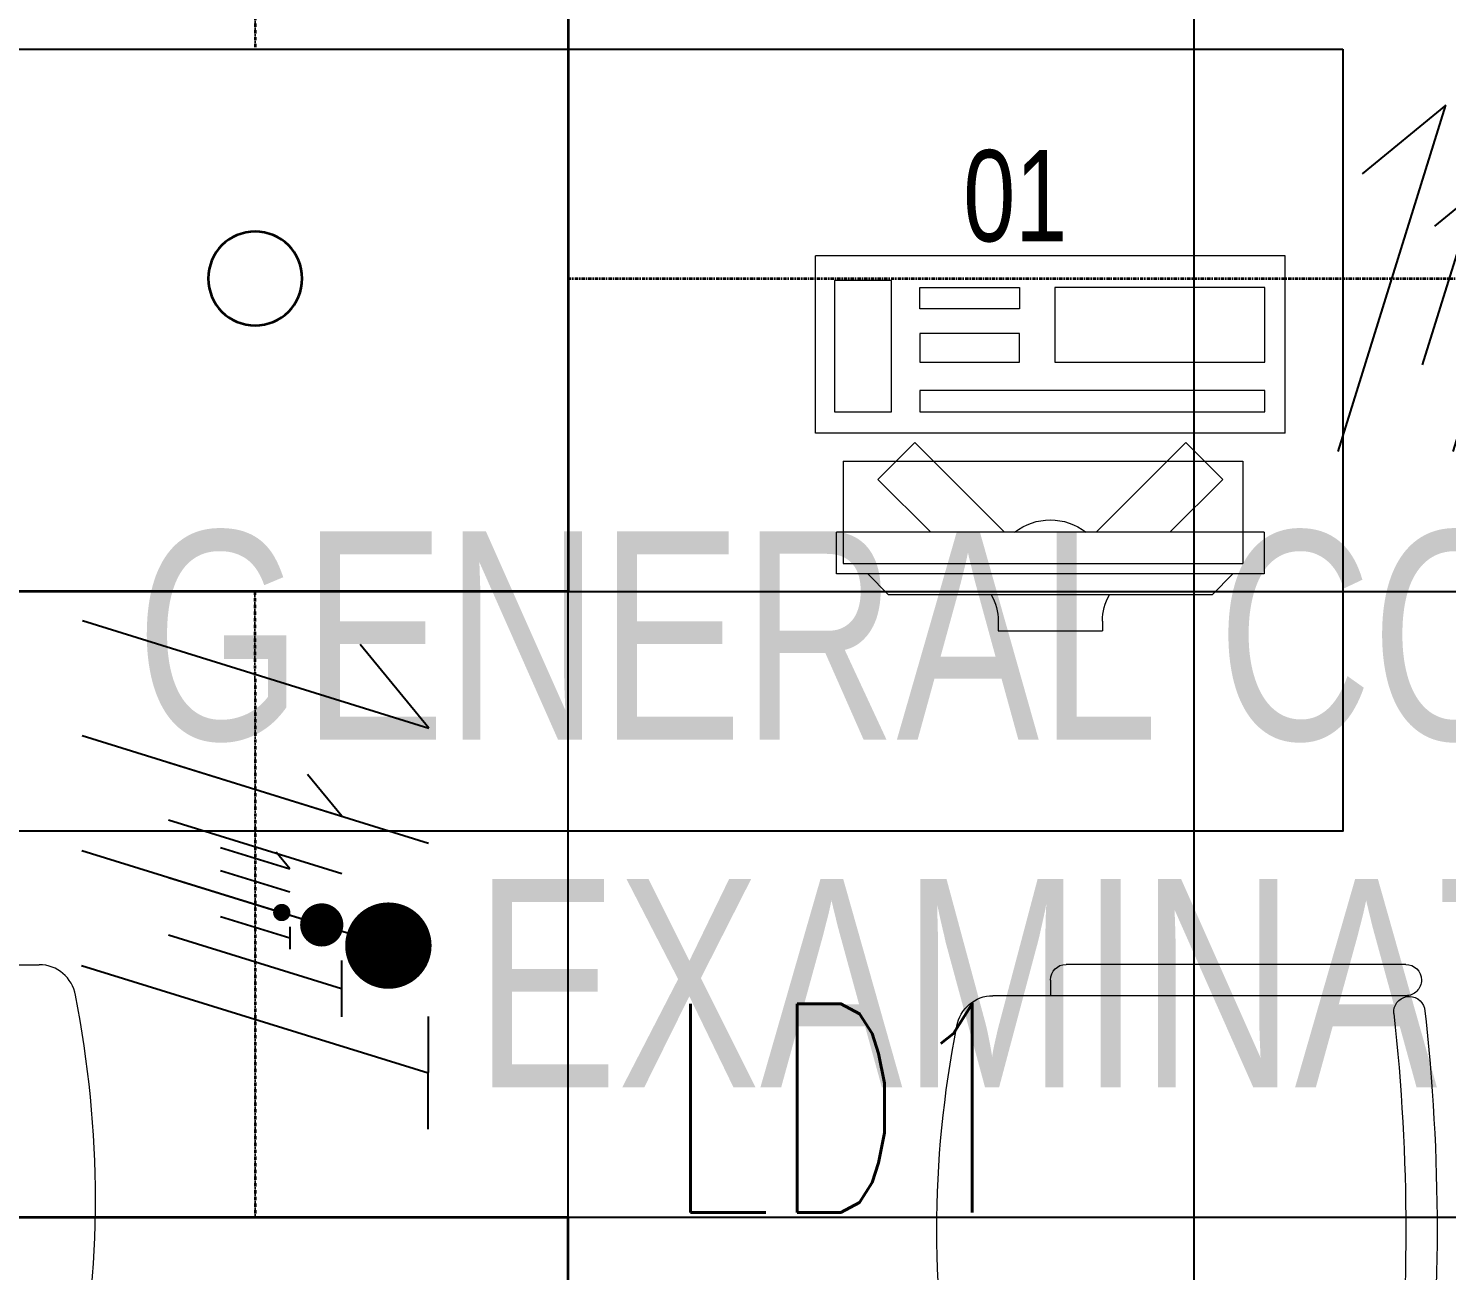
# Model space of a CAD drawing. Extents: x -12260 to 57327, y -29287 to 19916.
# Drawn here: x 36059 to 37418, y 339 to 1530 of the extents above; entities that cross this region are included whole.
import ezdxf
from ezdxf.enums import TextEntityAlignment as Align

# ---------------------------------------------------------------- set-up
doc = ezdxf.new("R2010")
doc.units = 0
doc.header["$LTSCALE"] = 0.25
doc.linetypes.add('DASHDOT', pattern=[25.4, 12.7, -6.35, 0, -6.35])
for name, color, linetype, lineweight in [('01-First Floor$0$72_EGR_BASE_TEXT', 252, 'Continuous', 5), ('01-First Floor$0$72_EGR_EQP_TAG', 142, 'Continuous', 5), ('01-First Floor$0$LOADING', 253, 'Continuous', 5), ('E-LITE-CIRC-NUMB', 6, 'Continuous', 25), ('E-LITE-CLNG', 150, 'Continuous', 35), ('E-LITE-CLNG-CNDT', 6, 'DASHDOT', 35), ('E-LITE-CTRL', 6, 'Continuous', 25), ('E-LITE-IDEN', 6, 'Continuous', 25), ('E-POWR-WIRE', 6, 'Continuous', 25), ('E-POWR-WIRE @ 100', 6, 'Continuous', 25), ('E-POWR-WIRE @ 20', 6, 'Continuous', 25), ('E-POWR-WIRE @ 50', 6, 'Continuous', 25)]:
    doc.layers.add(name, color=color, linetype=linetype, lineweight=lineweight)
doc.layers.add('01-First Floor$0$FALSE CEILING', color=251, linetype='Continuous')
doc.layers.add('01-First Floor$0$TME-NON MEDICAL FURNITURE', color=242, linetype='Continuous')
doc.styles.add('01-First Floor$0$X3G_ENTITY_257CFD', font='swisscl.ttf', dxfattribs={"height": 200})
doc.styles.add('01-First Floor$0$X3G_ENTITY_9EC9', font='swisscl.ttf', dxfattribs={"height": 0.2})
doc.styles.add('DC_SIMPLEX', font='SIMPLEX.shx', dxfattribs={"width": 0.7})

# ---------------------------------------------------------------- blocks, each defined once
blk = doc.blocks.new('01-First Floor$0$GF21016-P')
at = {"layer": '01-First Floor$0$LOADING', "extrusion": (-1.24384e-09, -1.20261e-09, -1)}
for p, q in [((0.0128, 0.0179), (0.0128, 0.4136)), ((0.4628, 0.0179), (0.4628, 0.4136)), ((-0.0022, 0.3585), (0.0128, 0.3585)), ((0.4778, 0.3585), (0.4628, 0.3585)), ((-0.0172, 0.0179), (-0.0172, 0.3435)), ((0.4928, 0.0179), (0.4928, 0.3435)), ((0.4778, 0.0029), (0.4778, 0.0029))]:
    blk.add_line(p, q, dxfattribs=at)
for centre, radius, start, end in [((-0.2378, -0.5362), 1.0036, 78.7568, 101.2432), ((-0.0478, 0.4136), 0.035, 0, 80.6557), ((-0.4278, 0.4136), 0.035, 99.3443, 180), ((0.0022, 0.3435), 0.015, 0, 90), ((-0.4778, 0.3435), 0.015, 90, 180), ((-0.0284, 0.0145), 0.015, 284.3864, 95.5209), ((-0.2378, 1.8928), 1.8749, 263.6341, 276.3659), ((-0.4471, 0.0145), 0.015, 84.4791, 255.6136), ((0.0022, 0.0179), 0.015, 270, 0), ((0.0022, 0.0179), 0.015, 180, 270), ((-0.4778, 0.0179), 0.015, 270, 0), ((-0.4778, 0.0179), 0.015, 180, 270), ((-0.2378, 1.8734), 1.8855, 263.5119, 276.4881)]:
    blk.add_arc(centre, radius, start, end, dxfattribs=at)
blk = doc.blocks.new('01-First Floor$0$ITCWLS1-P')
at = {"layer": '01-First Floor$0$LOADING'}
for p, q in [((-0.17, 0.45), (-0.17, 0)), ((-0.17, 0.45), (0, 0.45)), ((0, 0.45), (0, 0)), ((-0.2651, 0.43, 0), (-0.3051, 0.43, 0)), ((-0.3051, 0.43, 0), (-0.3051, 0.02, 0)), ((-0.2651, 0.43, 0), (-0.2651, 0.02, 0)), ((-0.1496, 0.4305), (-0.1291, 0.4305)), ((-0.1291, 0.4305), (-0.1291, 0.4089)), ((-0.197, 0.4094), (-0.295, 0.4094)), ((-0.295, 0.0264), (-0.295, 0.4094)), ((-0.197, 0.0264), (-0.197, 0.4094)), ((-0.3251, 0.38, 0), (-0.3051, 0.4, 0)), ((-0.3251, 0.38, 0), (-0.3251, 0.07, 0)), ((-0.3503, 0.275), (-0.3596, 0.275)), ((-0.3596, 0.175), (-0.3596, 0.275)), ((-0.3503, 0.175), (-0.3596, 0.175)), ((-0.3251, 0.07, 0), (-0.3051, 0.05, 0)), ((-0.3051, 0.02, 0), (-0.2651, 0.02, 0)), ((-0.197, 0.0264), (-0.295, 0.0264)), ((-0.17, 0), (0, 0))]:
    blk.add_line(p, q, dxfattribs=at)
at = {"layer": '01-First Floor$0$LOADING', "extrusion": (2.48281e-10, 3.18408e-10, -1)}
for p, q in [((-0.2651, 0.3395), (-0.2144, 0.3902)), ((-0.1791, 0.3548), (-0.2144, 0.3902)), ((-0.2651, 0.2688), (-0.1791, 0.3548))]:
    blk.add_line(p, q, dxfattribs=at)
at = {"layer": '01-First Floor$0$LOADING', "extrusion": (2.48281e-10, -3.18408e-10, -1)}
for p, q in [((-0.2651, 0.1812), (-0.1791, 0.0952)), ((-0.2651, 0.1105), (-0.2144, 0.0598)), ((-0.1791, 0.0952), (-0.2144, 0.0598))]:
    blk.add_line(p, q, dxfattribs=at)
at = {"layer": '01-First Floor$0$LOADING'}
for points in [[(-0.1291, 0.4089), (-0.1291, 0.1), (-0.1496, 0.1), (-0.1496, 0.4305)], [(-0.1496, 0.1), (-0.1496, 0.1), (-0.1496, 0.1), (-0.1496, 0.1), (-0.1496, 0.1), (-0.1496, 0.1), (-0.1496, 0.1), (-0.1496, 0.1), (-0.1496, 0.1)], [(-0.1496, 0.1), (-0.1496, 0.1), (-0.1496, 0.1), (-0.1496, 0.1), (-0.1496, 0.1), (-0.1496, 0.1), (-0.1496, 0.1), (-0.1496, 0.1), (-0.1496, 0.1), (-0.1496, 0.1), (-0.1496, 0.1), (-0.1496, 0.1), (-0.1496, 0.1), (-0.1496, 0.1), (-0.1496, 0.1), (-0.1496, 0.1), (-0.1496, 0.1), (-0.1496, 0.1)], [(-0.1496, 0.1), (-0.1496, 0.1), (-0.1496, 0.1), (-0.1496, 0.1), (-0.1496, 0.1), (-0.1496, 0.1), (-0.1496, 0.1), (-0.1496, 0.1), (-0.1496, 0.1), (-0.1496, 0.1)], [(-0.1496, 0.1), (-0.1496, 0.1), (-0.1496, 0.1), (-0.1496, 0.1), (-0.1496, 0.1), (-0.1496, 0.1), (-0.1496, 0.1)], [(-0.1496, 0.1), (-0.1496, 0.1), (-0.1496, 0.1), (-0.1496, 0.1), (-0.1496, 0.1), (-0.1496, 0.1), (-0.1496, 0.1), (-0.1496, 0.1), (-0.1496, 0.1), (-0.1496, 0.1)], [(-0.1496, 0.1), (-0.1496, 0.1), (-0.1496, 0.1), (-0.1496, 0.1), (-0.1496, 0.1), (-0.1496, 0.1), (-0.1496, 0.1), (-0.1496, 0.1), (-0.1496, 0.1), (-0.1496, 0.1), (-0.1496, 0.1), (-0.1496, 0.1), (-0.1496, 0.1), (-0.1496, 0.1), (-0.1496, 0.1)], [(-0.1496, 0.1), (-0.1496, 0.1), (-0.1496, 0.1), (-0.1496, 0.1), (-0.1496, 0.1), (-0.1496, 0.1), (-0.1496, 0.1), (-0.1496, 0.1), (-0.1496, 0.1), (-0.1496, 0.1)], [(-0.1496, 0.1), (-0.1496, 0.1), (-0.1496, 0.1), (-0.1496, 0.1), (-0.1496, 0.1), (-0.1496, 0.1), (-0.1496, 0.1), (-0.1496, 0.1), (-0.1496, 0.1), (-0.1496, 0.1)], [(-0.1496, 0.1), (-0.1496, 0.1), (-0.1496, 0.1), (-0.1496, 0.1), (-0.1496, 0.1), (-0.1496, 0.1), (-0.1496, 0.1), (-0.1496, 0.1), (-0.1496, 0.1), (-0.1496, 0.1), (-0.1496, 0.1), (-0.1496, 0.1), (-0.1496, 0.1), (-0.1496, 0.1), (-0.1496, 0.1), (-0.1496, 0.1), (-0.1496, 0.1), (-0.1496, 0.1), (-0.1496, 0.1), (-0.1496, 0.1), (-0.1496, 0.1), (-0.1496, 0.1), (-0.1496, 0.1), (-0.1496, 0.1), (-0.1496, 0.1), (-0.1496, 0.1), (-0.1496, 0.1), (-0.1496, 0.1), (-0.1496, 0.1), (-0.1496, 0.1), (-0.1496, 0.1), (-0.1496, 0.1), (-0.1496, 0.1), (-0.1496, 0.1), (-0.1496, 0.1), (-0.1496, 0.1), (-0.1496, 0.1), (-0.1496, 0.1), (-0.1496, 0.1), (-0.1496, 0.1), (-0.1496, 0.1), (-0.1496, 0.1), (-0.1496, 0.1), (-0.1496, 0.1), (-0.1496, 0.1), (-0.1496, 0.1), (-0.1496, 0.1), (-0.1496, 0.1), (-0.1496, 0.1), (-0.1496, 0.1), (-0.1496, 0.1), (-0.1496, 0.1), (-0.1496, 0.1), (-0.1496, 0.1)], [(-0.1496, 0.1), (-0.1496, 0.1), (-0.1496, 0.1), (-0.1496, 0.1), (-0.1496, 0.1), (-0.1496, 0.1), (-0.1496, 0.1), (-0.1496, 0.1), (-0.1496, 0.1), (-0.1496, 0.1), (-0.1496, 0.1), (-0.1496, 0.1), (-0.1496, 0.1), (-0.1496, 0.1), (-0.1496, 0.1), (-0.1496, 0.1), (-0.1496, 0.1), (-0.1496, 0.1), (-0.1496, 0.1), (-0.1496, 0.1), (-0.1496, 0.1), (-0.1496, 0.1), (-0.1496, 0.1), (-0.1496, 0.1), (-0.1496, 0.1), (-0.1496, 0.1), (-0.1496, 0.1), (-0.1496, 0.1), (-0.1496, 0.1), (-0.1496, 0.1), (-0.1496, 0.1), (-0.1496, 0.1), (-0.1496, 0.1), (-0.1496, 0.1), (-0.1496, 0.1), (-0.1496, 0.1), (-0.1496, 0.1), (-0.1496, 0.1), (-0.1496, 0.1), (-0.1496, 0.1), (-0.1496, 0.1), (-0.1496, 0.1), (-0.1496, 0.1), (-0.1496, 0.1), (-0.1496, 0.1), (-0.1496, 0.1), (-0.1496, 0.1), (-0.1496, 0.1), (-0.1496, 0.1), (-0.1496, 0.1), (-0.1496, 0.1), (-0.1496, 0.1), (-0.1496, 0.1), (-0.1496, 0.1), (-0.1496, 0.1), (-0.1496, 0.1), (-0.1496, 0.1), (-0.1496, 0.1), (-0.1496, 0.1), (-0.1496, 0.1), (-0.1496, 0.1), (-0.1496, 0.1), (-0.1496, 0.1), (-0.1496, 0.1), (-0.1496, 0.1), (-0.1496, 0.1), (-0.1496, 0.1), (-0.1496, 0.1), (-0.1496, 0.1), (-0.1496, 0.1), (-0.1496, 0.1), (-0.1496, 0.1), (-0.1496, 0.1), (-0.1496, 0.1), (-0.1496, 0.1), (-0.1496, 0.1), (-0.1496, 0.1), (-0.1496, 0.1), (-0.1496, 0.1), (-0.1496, 0.1), (-0.1496, 0.1), (-0.1496, 0.1), (-0.1496, 0.1), (-0.1496, 0.1), (-0.1496, 0.1), (-0.1496, 0.1), (-0.1496, 0.1), (-0.1496, 0.1), (-0.1496, 0.1)], [(-0.1496, 0.1), (-0.1496, 0.1), (-0.1496, 0.1), (-0.1496, 0.1), (-0.1496, 0.1), (-0.1496, 0.1), (-0.1496, 0.1), (-0.1496, 0.1), (-0.1496, 0.1), (-0.1496, 0.1), (-0.1496, 0.1), (-0.1496, 0.1)], [(-0.1496, 0.1), (-0.1496, 0.1), (-0.1496, 0.1), (-0.1496, 0.1), (-0.1496, 0.1), (-0.1496, 0.1), (-0.1496, 0.1)], [(-0.1496, 0.1), (-0.1496, 0.1), (-0.1496, 0.1), (-0.1496, 0.1), (-0.1496, 0.1), (-0.1496, 0.1), (-0.1496, 0.1), (-0.1496, 0.1), (-0.1496, 0.1), (-0.1496, 0.1), (-0.1496, 0.1), (-0.1496, 0.1), (-0.1496, 0.1), (-0.1496, 0.1), (-0.1496, 0.1), (-0.1496, 0.1), (-0.1496, 0.1)], [(-0.1496, 0.1), (-0.1496, 0.1), (-0.1496, 0.1), (-0.1496, 0.1), (-0.1496, 0.1), (-0.1496, 0.1), (-0.1496, 0.1), (-0.1496, 0.1), (-0.1496, 0.1), (-0.1496, 0.1), (-0.1496, 0.1), (-0.1496, 0.1), (-0.1496, 0.1), (-0.1496, 0.1), (-0.1496, 0.1), (-0.1496, 0.1), (-0.1496, 0.1), (-0.1496, 0.1), (-0.1496, 0.1), (-0.1496, 0.1), (-0.1496, 0.1), (-0.1496, 0.1), (-0.1496, 0.1), (-0.1496, 0.1), (-0.1496, 0.1), (-0.1496, 0.1), (-0.1496, 0.1), (-0.1496, 0.1), (-0.1496, 0.1), (-0.1496, 0.1), (-0.1496, 0.1), (-0.1496, 0.1), (-0.1496, 0.1), (-0.1496, 0.1), (-0.1496, 0.1), (-0.1496, 0.1), (-0.1496, 0.1), (-0.1496, 0.1), (-0.1496, 0.1), (-0.1496, 0.1), (-0.1496, 0.1), (-0.1496, 0.1), (-0.1496, 0.1), (-0.1496, 0.1), (-0.1496, 0.1), (-0.1496, 0.1), (-0.1496, 0.1), (-0.1496, 0.1), (-0.1496, 0.1), (-0.1496, 0.1), (-0.1496, 0.1), (-0.1496, 0.1), (-0.1496, 0.1), (-0.1496, 0.1), (-0.1496, 0.1), (-0.1496, 0.1), (-0.1496, 0.1), (-0.1496, 0.1), (-0.1496, 0.1), (-0.1496, 0.1), (-0.1496, 0.1), (-0.1496, 0.1), (-0.1496, 0.1), (-0.1496, 0.1), (-0.1496, 0.1), (-0.1496, 0.1), (-0.1496, 0.1), (-0.1496, 0.1), (-0.1496, 0.1), (-0.1496, 0.1), (-0.1496, 0.1), (-0.1496, 0.1), (-0.1496, 0.1), (-0.1496, 0.1), (-0.1496, 0.1), (-0.1496, 0.1), (-0.1496, 0.1), (-0.1496, 0.1), (-0.1496, 0.1), (-0.1496, 0.1), (-0.1496, 0.1), (-0.1496, 0.1), (-0.1496, 0.1), (-0.1496, 0.1), (-0.1496, 0.1), (-0.1496, 0.1), (-0.1496, 0.1), (-0.1496, 0.1), (-0.1496, 0.1), (-0.1496, 0.1), (-0.1496, 0.1), (-0.1496, 0.1), (-0.1496, 0.1), (-0.1496, 0.1), (-0.1496, 0.1), (-0.1496, 0.1), (-0.1496, 0.1), (-0.1496, 0.1), (-0.1496, 0.1), (-0.1496, 0.1), (-0.1496, 0.1), (-0.1496, 0.1), (-0.1496, 0.1), (-0.1496, 0.1), (-0.1496, 0.1), (-0.1496, 0.1), (-0.1496, 0.1), (-0.1496, 0.1), (-0.1496, 0.1), (-0.1496, 0.1), (-0.1496, 0.1)], [(-0.1496, 0.1), (-0.1496, 0.1), (-0.1496, 0.1), (-0.1496, 0.1), (-0.1496, 0.1), (-0.1496, 0.1), (-0.1496, 0.1), (-0.1496, 0.1)]]:
    blk.add_lwpolyline(points, dxfattribs=at)
for points in [[(-0.1019, 0.4305), (-0.0304, 0.4305), (-0.0304, 0.2294), (-0.1019, 0.2294)], [(-0.1019, 0.1954), (-0.0747, 0.1954), (-0.0747, 0.1), (-0.1019, 0.1)], [(-0.0304, 0.1954), (-0.0508, 0.1954), (-0.0508, 0.1), (-0.0304, 0.1)], [(-0.1496, 0.1), (-0.1496, 0.1), (-0.1496, 0.1), (-0.1496, 0.1), (-0.1496, 0.1), (-0.1496, 0.1), (-0.1496, 0.1), (-0.1496, 0.1), (-0.1496, 0.1), (-0.1496, 0.1), (-0.1496, 0.1), (-0.1496, 0.1), (-0.1496, 0.1), (-0.1496, 0.1), (-0.1496, 0.1), (-0.1496, 0.1), (-0.1496, 0.1), (-0.1496, 0.1), (-0.1496, 0.1), (-0.1496, 0.1), (-0.1496, 0.1), (-0.1496, 0.1), (-0.1496, 0.1), (-0.1496, 0.1), (-0.1496, 0.1), (-0.1496, 0.1), (-0.1496, 0.1), (-0.1496, 0.1), (-0.1496, 0.1), (-0.1496, 0.1), (-0.1496, 0.1), (-0.1496, 0.1), (-0.1496, 0.1), (-0.1496, 0.1), (-0.1496, 0.1), (-0.1496, 0.1), (-0.1496, 0.1), (-0.1496, 0.1), (-0.1496, 0.1), (-0.1496, 0.1), (-0.1496, 0.1), (-0.1496, 0.1), (-0.1496, 0.1), (-0.1496, 0.1), (-0.1496, 0.1), (-0.1496, 0.1), (-0.1496, 0.1), (-0.1496, 0.1), (-0.1496, 0.1), (-0.1496, 0.1), (-0.1496, 0.1), (-0.1496, 0.1), (-0.1496, 0.1), (-0.1496, 0.1), (-0.1496, 0.1), (-0.1496, 0.1), (-0.1496, 0.1), (-0.1496, 0.1), (-0.1496, 0.1), (-0.1496, 0.1), (-0.1496, 0.1), (-0.1496, 0.1), (-0.1496, 0.1), (-0.1496, 0.1), (-0.1496, 0.1), (-0.1496, 0.1), (-0.1496, 0.1), (-0.1496, 0.1), (-0.1496, 0.1), (-0.1496, 0.1), (-0.1496, 0.1), (-0.1496, 0.1), (-0.1496, 0.1), (-0.1496, 0.1), (-0.1496, 0.1), (-0.1496, 0.1), (-0.1496, 0.1), (-0.1496, 0.1), (-0.1496, 0.1), (-0.1496, 0.1), (-0.1496, 0.1), (-0.1496, 0.1), (-0.1496, 0.1), (-0.1496, 0.1), (-0.1496, 0.1), (-0.1496, 0.1), (-0.1496, 0.1), (-0.1496, 0.1), (-0.1496, 0.1), (-0.1496, 0.1), (-0.1496, 0.1), (-0.1496, 0.1), (-0.1496, 0.1), (-0.1496, 0.1), (-0.1496, 0.1), (-0.1496, 0.1), (-0.1496, 0.1), (-0.1496, 0.1), (-0.1496, 0.1), (-0.1496, 0.1), (-0.1496, 0.1), (-0.1496, 0.1), (-0.1496, 0.1), (-0.1496, 0.1), (-0.1496, 0.1), (-0.1496, 0.1), (-0.1496, 0.1), (-0.1496, 0.1), (-0.1496, 0.1), (-0.1496, 0.1), (-0.1496, 0.1), (-0.1496, 0.1), (-0.1496, 0.1), (-0.1496, 0.1), (-0.1496, 0.1), (-0.1496, 0.1), (-0.1496, 0.1), (-0.1496, 0.1), (-0.1496, 0.1), (-0.1496, 0.1), (-0.1496, 0.1), (-0.1496, 0.1), (-0.1496, 0.1), (-0.1496, 0.1), (-0.1496, 0.1), (-0.1496, 0.1), (-0.1496, 0.1), (-0.1496, 0.1), (-0.1496, 0.1), (-0.1496, 0.1), (-0.1496, 0.1), (-0.1496, 0.1), (-0.1496, 0.1), (-0.1496, 0.1), (-0.1496, 0.1), (-0.1496, 0.1), (-0.1496, 0.1), (-0.1496, 0.1), (-0.1496, 0.1), (-0.1496, 0.1), (-0.1496, 0.1), (-0.1496, 0.1), (-0.1496, 0.1), (-0.1496, 0.1), (-0.1496, 0.1), (-0.1496, 0.1), (-0.1496, 0.1), (-0.1496, 0.1), (-0.1496, 0.1), (-0.1496, 0.1), (-0.1496, 0.1), (-0.1496, 0.1), (-0.1496, 0.1), (-0.1496, 0.1), (-0.1496, 0.1), (-0.1496, 0.1), (-0.1496, 0.1), (-0.1496, 0.1), (-0.1496, 0.1), (-0.1496, 0.1), (-0.1496, 0.1), (-0.1496, 0.1), (-0.1496, 0.1), (-0.1496, 0.1), (-0.1496, 0.1), (-0.1496, 0.1), (-0.1496, 0.1), (-0.1496, 0.1), (-0.1496, 0.1), (-0.1496, 0.1), (-0.1496, 0.1), (-0.1496, 0.1), (-0.1496, 0.1), (-0.1496, 0.1), (-0.1496, 0.1), (-0.1496, 0.1), (-0.1496, 0.1), (-0.1496, 0.1), (-0.1496, 0.1), (-0.1496, 0.1), (-0.1496, 0.1), (-0.1496, 0.1), (-0.1496, 0.1), (-0.1496, 0.1), (-0.1496, 0.1), (-0.1496, 0.1), (-0.1496, 0.1), (-0.1496, 0.1), (-0.1496, 0.1), (-0.1496, 0.1), (-0.1496, 0.1), (-0.1496, 0.1), (-0.1496, 0.1), (-0.1496, 0.1), (-0.1496, 0.1), (-0.1496, 0.1), (-0.1496, 0.1), (-0.1496, 0.1), (-0.1496, 0.1), (-0.1496, 0.1), (-0.1496, 0.1), (-0.1496, 0.1), (-0.1496, 0.1), (-0.1496, 0.1), (-0.1496, 0.1), (-0.1496, 0.1), (-0.1496, 0.1), (-0.1496, 0.1), (-0.1496, 0.1), (-0.1496, 0.1), (-0.1496, 0.1), (-0.1496, 0.1), (-0.1496, 0.1), (-0.1496, 0.1), (-0.1496, 0.1), (-0.1496, 0.1), (-0.1496, 0.1), (-0.1496, 0.1), (-0.1496, 0.1), (-0.1496, 0.1), (-0.1496, 0.1), (-0.1496, 0.1), (-0.1496, 0.1), (-0.1496, 0.1), (-0.1496, 0.1), (-0.1496, 0.1), (-0.1496, 0.1), (-0.1496, 0.1), (-0.1496, 0.1), (-0.1496, 0.1), (-0.1496, 0.1), (-0.1496, 0.1), (-0.1496, 0.1), (-0.1496, 0.1), (-0.1496, 0.1), (-0.1496, 0.1), (-0.1496, 0.1), (-0.1496, 0.1), (-0.1496, 0.1), (-0.1496, 0.1), (-0.1496, 0.1), (-0.1496, 0.1), (-0.1496, 0.1), (-0.1496, 0.1), (-0.1496, 0.1), (-0.1496, 0.1), (-0.1496, 0.1), (-0.1496, 0.1), (-0.1496, 0.1), (-0.1496, 0.1), (-0.1496, 0.1), (-0.1496, 0.1), (-0.1496, 0.1), (-0.1496, 0.1), (-0.1496, 0.1), (-0.1496, 0.1), (-0.1496, 0.1), (-0.1496, 0.1), (-0.1496, 0.1), (-0.1496, 0.1), (-0.1496, 0.1), (-0.1496, 0.1), (-0.1496, 0.1), (-0.1496, 0.1), (-0.1496, 0.1), (-0.1496, 0.1), (-0.1496, 0.1), (-0.1496, 0.1), (-0.1496, 0.1), (-0.1496, 0.1), (-0.1496, 0.1), (-0.1496, 0.1), (-0.1496, 0.1), (-0.1496, 0.1), (-0.1496, 0.1), (-0.1496, 0.1), (-0.1496, 0.1)], [(-0.1496, 0.1), (-0.1496, 0.1), (-0.1496, 0.1), (-0.1496, 0.1), (-0.1496, 0.1), (-0.1496, 0.1), (-0.1496, 0.1), (-0.1496, 0.1), (-0.1496, 0.1), (-0.1496, 0.1), (-0.1496, 0.1), (-0.1496, 0.1), (-0.1496, 0.1), (-0.1496, 0.1), (-0.1496, 0.1), (-0.1496, 0.1), (-0.1496, 0.1), (-0.1496, 0.1), (-0.1496, 0.1), (-0.1496, 0.1), (-0.1496, 0.1), (-0.1496, 0.1), (-0.1496, 0.1), (-0.1496, 0.1), (-0.1496, 0.1), (-0.1496, 0.1), (-0.1496, 0.1), (-0.1496, 0.1), (-0.1496, 0.1), (-0.1496, 0.1), (-0.1496, 0.1), (-0.1496, 0.1), (-0.1496, 0.1), (-0.1496, 0.1), (-0.1496, 0.1), (-0.1496, 0.1), (-0.1496, 0.1), (-0.1496, 0.1), (-0.1496, 0.1), (-0.1496, 0.1), (-0.1496, 0.1), (-0.1496, 0.1), (-0.1496, 0.1), (-0.1496, 0.1), (-0.1496, 0.1), (-0.1496, 0.1), (-0.1496, 0.1), (-0.1496, 0.1), (-0.1496, 0.1), (-0.1496, 0.1), (-0.1496, 0.1), (-0.1496, 0.1), (-0.1496, 0.1), (-0.1496, 0.1), (-0.1496, 0.1), (-0.1496, 0.1), (-0.1496, 0.1), (-0.1496, 0.1), (-0.1496, 0.1), (-0.1496, 0.1), (-0.1496, 0.1), (-0.1496, 0.1), (-0.1496, 0.1), (-0.1496, 0.1), (-0.1496, 0.1), (-0.1496, 0.1), (-0.1496, 0.1), (-0.1496, 0.1), (-0.1496, 0.1), (-0.1496, 0.1), (-0.1496, 0.1), (-0.1496, 0.1), (-0.1496, 0.1), (-0.1496, 0.1), (-0.1496, 0.1), (-0.1496, 0.1), (-0.1496, 0.1), (-0.1496, 0.1), (-0.1496, 0.1), (-0.1496, 0.1), (-0.1496, 0.1), (-0.1496, 0.1), (-0.1496, 0.1), (-0.1496, 0.1), (-0.1496, 0.1), (-0.1496, 0.1), (-0.1496, 0.1), (-0.1496, 0.1), (-0.1496, 0.1), (-0.1496, 0.1), (-0.1496, 0.1), (-0.1496, 0.1), (-0.1496, 0.1), (-0.1496, 0.1), (-0.1496, 0.1), (-0.1496, 0.1), (-0.1496, 0.1), (-0.1496, 0.1), (-0.1496, 0.1), (-0.1496, 0.1), (-0.1496, 0.1), (-0.1496, 0.1), (-0.1496, 0.1), (-0.1496, 0.1), (-0.1496, 0.1), (-0.1496, 0.1), (-0.1496, 0.1), (-0.1496, 0.1), (-0.1496, 0.1), (-0.1496, 0.1), (-0.1496, 0.1), (-0.1496, 0.1), (-0.1496, 0.1), (-0.1496, 0.1), (-0.1496, 0.1), (-0.1496, 0.1), (-0.1496, 0.1), (-0.1496, 0.1), (-0.1496, 0.1), (-0.1496, 0.1), (-0.1496, 0.1), (-0.1496, 0.1), (-0.1496, 0.1), (-0.1496, 0.1), (-0.1496, 0.1), (-0.1496, 0.1), (-0.1496, 0.1), (-0.1496, 0.1), (-0.1496, 0.1), (-0.1496, 0.1), (-0.1496, 0.1), (-0.1496, 0.1), (-0.1496, 0.1), (-0.1496, 0.1), (-0.1496, 0.1), (-0.1496, 0.1), (-0.1496, 0.1), (-0.1496, 0.1), (-0.1496, 0.1), (-0.1496, 0.1), (-0.1496, 0.1), (-0.1496, 0.1), (-0.1496, 0.1), (-0.1496, 0.1), (-0.1496, 0.1), (-0.1496, 0.1), (-0.1496, 0.1), (-0.1496, 0.1), (-0.1496, 0.1), (-0.1496, 0.1), (-0.1496, 0.1), (-0.1496, 0.1), (-0.1496, 0.1), (-0.1496, 0.1), (-0.1496, 0.1), (-0.1496, 0.1), (-0.1496, 0.1), (-0.1496, 0.1), (-0.1496, 0.1), (-0.1496, 0.1), (-0.1496, 0.1), (-0.1496, 0.1), (-0.1496, 0.1), (-0.1496, 0.1), (-0.1496, 0.1), (-0.1496, 0.1), (-0.1496, 0.1), (-0.1496, 0.1), (-0.1496, 0.1), (-0.1496, 0.1), (-0.1496, 0.1), (-0.1496, 0.1), (-0.1496, 0.1), (-0.1496, 0.1), (-0.1496, 0.1), (-0.1496, 0.1), (-0.1496, 0.1), (-0.1496, 0.1), (-0.1496, 0.1), (-0.1496, 0.1), (-0.1496, 0.1), (-0.1496, 0.1), (-0.1496, 0.1), (-0.1496, 0.1), (-0.1496, 0.1), (-0.1496, 0.1), (-0.1496, 0.1), (-0.1496, 0.1), (-0.1496, 0.1), (-0.1496, 0.1), (-0.1496, 0.1), (-0.1496, 0.1), (-0.1496, 0.1), (-0.1496, 0.1), (-0.1496, 0.1), (-0.1496, 0.1), (-0.1496, 0.1), (-0.1496, 0.1), (-0.1496, 0.1), (-0.1496, 0.1), (-0.1496, 0.1), (-0.1496, 0.1), (-0.1496, 0.1), (-0.1496, 0.1), (-0.1496, 0.1), (-0.1496, 0.1), (-0.1496, 0.1), (-0.1496, 0.1), (-0.1496, 0.1), (-0.1496, 0.1), (-0.1496, 0.1), (-0.1496, 0.1), (-0.1496, 0.1), (-0.1496, 0.1)], [(-0.1496, 0.1), (-0.1496, 0.1), (-0.1496, 0.1), (-0.1496, 0.1), (-0.1496, 0.1), (-0.1496, 0.1), (-0.1496, 0.1), (-0.1496, 0.1), (-0.1496, 0.1), (-0.1496, 0.1), (-0.1496, 0.1), (-0.1496, 0.1), (-0.1496, 0.1), (-0.1496, 0.1), (-0.1496, 0.1), (-0.1496, 0.1), (-0.1496, 0.1), (-0.1496, 0.1), (-0.1496, 0.1), (-0.1496, 0.1), (-0.1496, 0.1), (-0.1496, 0.1), (-0.1496, 0.1), (-0.1496, 0.1), (-0.1496, 0.1), (-0.1496, 0.1), (-0.1496, 0.1), (-0.1496, 0.1), (-0.1496, 0.1), (-0.1496, 0.1), (-0.1496, 0.1), (-0.1496, 0.1), (-0.1496, 0.1), (-0.1496, 0.1), (-0.1496, 0.1), (-0.1496, 0.1), (-0.1496, 0.1), (-0.1496, 0.1), (-0.1496, 0.1), (-0.1496, 0.1), (-0.1496, 0.1), (-0.1496, 0.1), (-0.1496, 0.1), (-0.1496, 0.1), (-0.1496, 0.1), (-0.1496, 0.1), (-0.1496, 0.1), (-0.1496, 0.1), (-0.1496, 0.1), (-0.1496, 0.1), (-0.1496, 0.1), (-0.1496, 0.1), (-0.1496, 0.1), (-0.1496, 0.1), (-0.1496, 0.1), (-0.1496, 0.1), (-0.1496, 0.1), (-0.1496, 0.1), (-0.1496, 0.1), (-0.1496, 0.1), (-0.1496, 0.1), (-0.1496, 0.1), (-0.1496, 0.1), (-0.1496, 0.1), (-0.1496, 0.1), (-0.1496, 0.1), (-0.1496, 0.1), (-0.1496, 0.1), (-0.1496, 0.1), (-0.1496, 0.1), (-0.1496, 0.1), (-0.1496, 0.1), (-0.1496, 0.1), (-0.1496, 0.1), (-0.1496, 0.1), (-0.1496, 0.1), (-0.1496, 0.1), (-0.1496, 0.1), (-0.1496, 0.1), (-0.1496, 0.1), (-0.1496, 0.1), (-0.1496, 0.1), (-0.1496, 0.1), (-0.1496, 0.1), (-0.1496, 0.1), (-0.1496, 0.1), (-0.1496, 0.1), (-0.1496, 0.1), (-0.1496, 0.1), (-0.1496, 0.1), (-0.1496, 0.1), (-0.1496, 0.1), (-0.1496, 0.1), (-0.1496, 0.1), (-0.1496, 0.1), (-0.1496, 0.1), (-0.1496, 0.1), (-0.1496, 0.1), (-0.1496, 0.1), (-0.1496, 0.1), (-0.1496, 0.1), (-0.1496, 0.1), (-0.1496, 0.1), (-0.1496, 0.1), (-0.1496, 0.1), (-0.1496, 0.1), (-0.1496, 0.1), (-0.1496, 0.1), (-0.1496, 0.1), (-0.1496, 0.1), (-0.1496, 0.1), (-0.1496, 0.1), (-0.1496, 0.1), (-0.1496, 0.1), (-0.1496, 0.1), (-0.1496, 0.1), (-0.1496, 0.1), (-0.1496, 0.1), (-0.1496, 0.1), (-0.1496, 0.1), (-0.1496, 0.1), (-0.1496, 0.1), (-0.1496, 0.1), (-0.1496, 0.1), (-0.1496, 0.1), (-0.1496, 0.1), (-0.1496, 0.1), (-0.1496, 0.1), (-0.1496, 0.1), (-0.1496, 0.1), (-0.1496, 0.1), (-0.1496, 0.1), (-0.1496, 0.1), (-0.1496, 0.1), (-0.1496, 0.1), (-0.1496, 0.1), (-0.1496, 0.1), (-0.1496, 0.1), (-0.1496, 0.1), (-0.1496, 0.1), (-0.1496, 0.1), (-0.1496, 0.1), (-0.1496, 0.1), (-0.1496, 0.1), (-0.1496, 0.1), (-0.1496, 0.1), (-0.1496, 0.1), (-0.1496, 0.1), (-0.1496, 0.1), (-0.1496, 0.1), (-0.1496, 0.1), (-0.1496, 0.1), (-0.1496, 0.1), (-0.1496, 0.1), (-0.1496, 0.1), (-0.1496, 0.1), (-0.1496, 0.1), (-0.1496, 0.1), (-0.1496, 0.1), (-0.1496, 0.1), (-0.1496, 0.1), (-0.1496, 0.1), (-0.1496, 0.1), (-0.1496, 0.1), (-0.1496, 0.1), (-0.1496, 0.1), (-0.1496, 0.1), (-0.1496, 0.1), (-0.1496, 0.1), (-0.1496, 0.1), (-0.1496, 0.1), (-0.1496, 0.1), (-0.1496, 0.1), (-0.1496, 0.1), (-0.1496, 0.1), (-0.1496, 0.1), (-0.1496, 0.1), (-0.1496, 0.1), (-0.1496, 0.1), (-0.1496, 0.1), (-0.1496, 0.1), (-0.1496, 0.1), (-0.1496, 0.1), (-0.1496, 0.1), (-0.1496, 0.1), (-0.1496, 0.1), (-0.1496, 0.1), (-0.1496, 0.1), (-0.1496, 0.1), (-0.1496, 0.1), (-0.1496, 0.1), (-0.1496, 0.1), (-0.1496, 0.1), (-0.1496, 0.1), (-0.1496, 0.1), (-0.1496, 0.1), (-0.1496, 0.1), (-0.1496, 0.1), (-0.1496, 0.1), (-0.1496, 0.1), (-0.1496, 0.1), (-0.1496, 0.1), (-0.1496, 0.1), (-0.1496, 0.1), (-0.1496, 0.1), (-0.1496, 0.1), (-0.1496, 0.1), (-0.1496, 0.1), (-0.1496, 0.1), (-0.1496, 0.1), (-0.1496, 0.1), (-0.1496, 0.1), (-0.1496, 0.1), (-0.1496, 0.1), (-0.1496, 0.1), (-0.1496, 0.1), (-0.1496, 0.1), (-0.1496, 0.1), (-0.1496, 0.1)], [(-0.1496, 0.0727), (-0.0236, 0.0727), (-0.0236, 0.0182), (-0.1496, 0.0182)]]:
    blk.add_lwpolyline(points, close=True, dxfattribs=at)
for centre, radius, start, end in [((-0.3503, 0.325), 0.05, 270, 300.3093), ((-0.3089, 0.225), 0.0556, 321.9431, 38.0569), ((-0.3503, 0.125), 0.05, 59.6907, 90)]:
    blk.add_arc(centre, radius, start, end, dxfattribs=at)
blk = doc.blocks.new('01-First Floor')
at = {"layer": '01-First Floor$0$FALSE CEILING', "linetype": 'Continuous'}
for p, q in [((36576, -810), (36576, 2260)), ((37176, -810), (37176, 2260)), ((35376, 990), (39376, 990)), ((35376, 390), (39376, 390))]:
    blk.add_line(p, q, dxfattribs=at)
at = {"layer": '01-First Floor$0$FALSE CEILING', "elevation": -0.1}
blk.add_lwpolyline([(37318.5, 1510), (37318.5, 760), (35818.5, 760), (35818.5, 1510)], close=True, dxfattribs=at)
at = {"layer": '01-First Floor$0$LOADING', "elevation": -0.1}
blk.add_lwpolyline([(37318.5, 1510), (37318.5, 760), (35818.5, 760), (35818.5, 1510)], close=True, dxfattribs=at)
at = {"layer": '01-First Floor$0$LOADING', "extrusion": (1.93992e-16, 8.01373e-06, 1), "xscale": -1000.000000000009, "yscale": 1000.000000000009, "zscale": 1000.000000000009, "rotation": 270}
blk.add_blockref('01-First Floor$0$ITCWLS1-P', (36813.1, 1311.9, -0.1), dxfattribs=at)
at = {"layer": '01-First Floor$0$TME-NON MEDICAL FURNITURE', "color": 1, "extrusion": (-1.86519e-05, 4.75185e-05, 1), "xscale": -1000.000000000002, "yscale": 1000.000000000002, "zscale": -1000.000000000002, "rotation": 270.0000250975433}
blk.add_blockref('01-First Floor$0$GF21016-P', (35655.5, 169.3, -0.8), dxfattribs=at)
at = {"layer": '01-First Floor$0$TME-NON MEDICAL FURNITURE', "color": 1, "extrusion": (-2.24019e-05, 2.67576e-11, 1), "xscale": 1000.000000000005, "yscale": 1000.000000000005, "zscale": -1000.000000000002, "rotation": 89.99997488764727}
blk.add_blockref('01-First Floor$0$GF21016-P', (37396.7, 139.6, -0.9), dxfattribs=at)
at = {"layer": '01-First Floor$0$72_EGR_BASE_TEXT', "insert": (37540, 1047.8, 0), "char_height": 200, "width": 3019.253, "attachment_point": 2, "style": '01-First Floor$0$X3G_ENTITY_9EC9'}
blk.add_mtext('GENERAL CONSULTATION / EXAMINATION ROOM', dxfattribs=at)
at = {"layer": '01-First Floor$0$72_EGR_EQP_TAG', "insert": (37004.5, 1413.2, -0.1), "char_height": 87.47, "attachment_point": 2, "style": '01-First Floor$0$X3G_ENTITY_257CFD'}
blk.add_mtext('01', dxfattribs=at)
blk = doc.blocks.new('*U25')
blk.add_lwpolyline([(-300, 300), (-300, -300), (300, -300), (300, 300)], close=True)
blk.add_circle((0, 0), 45)
at = {"layer": 'E-LITE-CIRC-NUMB', "style": 'DC_SIMPLEX', "width": 0.7, "flags": 8}
blk.add_attdef('CIRCUIT', text='', height=200, rotation=0, dxfattribs=at).set_placement((-473.9, 300), align=Align.RIGHT)
at = {"layer": 'E-LITE-CTRL', "style": 'DC_SIMPLEX', "width": 0.7, "flags": 8}
blk.add_attdef('CONTROL', (1118.9, -935), '', height=200, rotation=360, dxfattribs=at)
at = {"layer": 'E-LITE-IDEN', "style": 'DC_SIMPLEX', "width": 0.7, "flags": 8}
blk.add_attdef('TYPE', (460.4, 457.6), '', height=200, rotation=360, dxfattribs=at)
blk = doc.blocks.new('*U40')
for p, q in [((-1.617, -1.658), (-0.587, 1.663)), ((-0.587, 1.663), (-1.389, 1.004)), ((-0.515, -1.66), (0.515, 1.66)), ((0.587, -1.663), (1.617, 1.658)), ((1.078, 1.659), (2.157, 1.657))]:
    blk.add_line(p, q)
at = {"const_width": 0.414}
blk.add_lwpolyline([(0.19, 1.278, 1), (0.604, 1.277, 1)], format="xyb", close=True, dxfattribs=at)
blk = doc.blocks.new('*U813')
at = {"layer": 'E-POWR-WIRE @ 100', "xscale": 100, "yscale": 100, "zscale": 100}
blk.add_blockref('*U40', (37475.8, 1290.1), dxfattribs=at)
at = {"layer": 'E-POWR-WIRE @ 20', "xscale": 20, "yscale": 20, "zscale": 20}
blk.add_blockref('*U40', (37475.8, 1290.1), dxfattribs=at)
at = {"layer": 'E-POWR-WIRE @ 50', "xscale": 50, "yscale": 50, "zscale": 50}
blk.add_blockref('*U40', (37475.8, 1290.1), dxfattribs=at)
blk = doc.blocks.new('*U48')
for p, q in [((-1.655, 2.719), (1.665, 1.689)), ((1.665, 1.689), (1.006, 2.491)), ((-1.658, 1.617), (1.663, 0.587)), ((-1.66, 0.515), (1.66, -0.515)), ((-1.663, -0.587), (1.658, -1.617)), ((1.659, -1.078), (1.657, -2.157))]:
    blk.add_line(p, q)
at = {"const_width": 0.414}
blk.add_lwpolyline([(1.278, -0.19, 1), (1.277, -0.604, 1)], format="xyb", close=True, dxfattribs=at)
blk = doc.blocks.new('*U852')
at = {"layer": 'E-POWR-WIRE @ 100', "xscale": 100, "yscale": 100, "zscale": 100}
blk.add_blockref('*U48', (36275.9, 690.1), dxfattribs=at)
at = {"layer": 'E-POWR-WIRE @ 20', "xscale": 20, "yscale": 20, "zscale": 20}
blk.add_blockref('*U48', (36275.9, 690.1), dxfattribs=at)
at = {"layer": 'E-POWR-WIRE @ 50', "xscale": 50, "yscale": 50, "zscale": 50}
blk.add_blockref('*U48', (36275.9, 690.1), dxfattribs=at)

msp = doc.modelspace()

# ---------------------------------------------------------------- linework, layer by layer
at = {"layer": 'E-LITE-CLNG-CNDT'}
for points in [[(36275.9, 2960), (36275.9, 1510)], [(36575.8, 1290.1), (38375.8, 1290.1)], [(36275.8, 990.1), (36275.9, 390.1)]]:
    msp.add_lwpolyline(points, dxfattribs=at)

# ---------------------------------------------------------------- block references
at = {"layer": 'E-LITE-CLNG'}
ref = msp.add_blockref('*U25', (36276, 1290.1), dxfattribs=dict(at, xscale=-1))
ref.add_attrib('TYPE', 'LD1', (36669.5, 1594.6), dxfattribs={"layer": 'E-LITE-IDEN', "height": 200, "rotation": 0, "style": 'DC_SIMPLEX', "width": 0.7, "flags": 8})
ref = msp.add_blockref('*U25', (36275.8, 90.1), dxfattribs=dict(at, xscale=-1))
ref.add_attrib('TYPE', 'LD1', (36669.3, 394.6), dxfattribs={"layer": 'E-LITE-IDEN', "height": 200, "rotation": 0, "style": 'DC_SIMPLEX', "width": 0.7, "flags": 8})
at = {"layer": 'E-LITE-CLNG-CNDT'}
msp.add_blockref('01-First Floor', (0, 0), dxfattribs=at)
at = {"layer": 'E-POWR-WIRE'}
for name in ['*U813', '*U852']:
    msp.add_blockref(name, (0, 0), dxfattribs=at)

doc.saveas('drawing.dxf')
